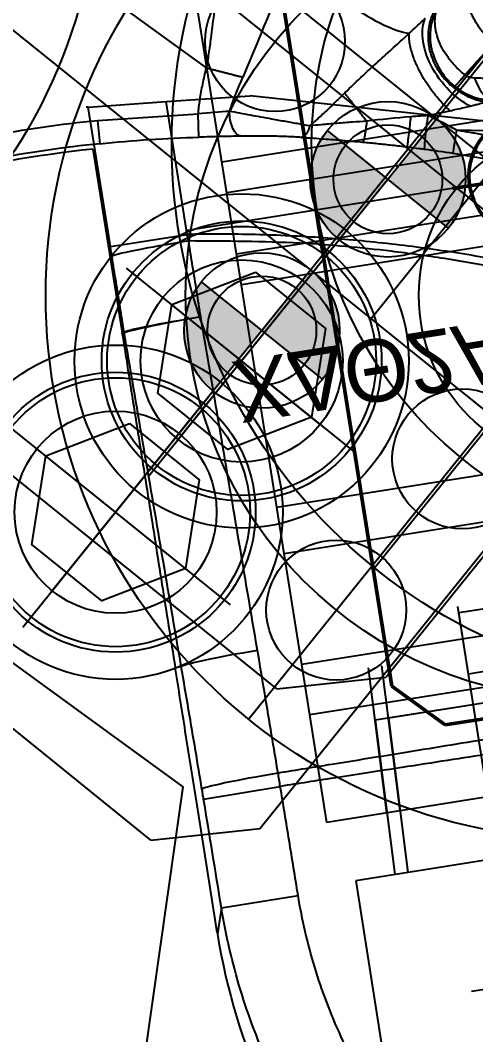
# Model space of a CAD drawing. Header units: millimetres. Extents: x 10462777 to 22643323, y 453826 to 1389191.
# Drawn here: x 11278638.1 to 11278667.4, y 585104.3 to 585169.5 of the extents above; entities that cross this region are included whole.
import ezdxf

# ---------------------------------------------------------------- set-up
doc = ezdxf.new("R2010")
doc.units = ezdxf.units.MM
doc.header["$LTSCALE"] = 200
doc.header["$MEASUREMENT"] = 0
for name, pattern in [('CENTER', [2, 1.25, -0.25, 0.25, -0.25]), ('HIDDEN', [3.75, 2.5, -1.25]), ('PHANTOM', [2.5, 1.25, -0.25, 0.25, -0.25, 0.25, -0.25])]:
    doc.linetypes.add(name, pattern=pattern)
doc.layers.get('0').update_dxf_attribs({"linetype": 'CONTINUOUS'})
for name, color, linetype in [('1', 1, 'CENTER'), ('CDQ2A50-25DC-A93L', 7, 'CONTINUOUS'), ('CENTER', 1, 'CONTINUOUS'), ('CL', 3, 'CONTINUOUS'), ('DR1433-A-002-023-000', 7, 'CONTINUOUS'), ('DR1438-001-008-000', 7, 'CONTINUOUS'), ('DR1501-002-005-002', 7, 'CONTINUOUS'), ('HIDDEN', 7, 'HIDDEN'), ('HL', 2, 'HIDDEN')]:
    doc.layers.add(name, color=color, linetype=linetype)
doc.layers.add('DR1431-08-005-000', color=7, linetype='CONTINUOUS', lineweight=50)
doc.layers.add('LAYOUT', color=8, linetype='CONTINUOUS', lineweight=25)
doc.styles.get("Standard").update_dxf_attribs({"font": 'SYMBOL'})

# ---------------------------------------------------------------- blocks, each defined once
blk = doc.blocks.new('A$C63343886')
at = {"layer": 'DR1438-001-008-000'}
for p, q in [((362.734, 584.645, 41.999), (379.234, 584.645)), ((379.234, 584.645), (442.734, 464.645, -10.028))]:
    blk.add_line(p, q, dxfattribs=at)
blk = doc.blocks.new('A$C321A0869')
at = {"layer": '1', "color": 155, "linetype": 'Continuous'}
for p, q in [((147.119, 209.698), (137.924, 203.377)), ((143.939, 207.708), (125.889, 197.357)), ((122.569, 197.167), (93.489, 197.167)), ((121.739, 193.881), (125.889, 197.357)), ((118.873, 190.314), (123.87, 194.47)), ((124.792, 193.276), (123.87, 194.47)), ((117.894, 190.659), (121.739, 193.881)), ((127.853, 187.767), (121.739, 193.881)), ((117.894, 190.659), (117.797, 190.578)), ((124.319, 184.234), (117.894, 190.659)), ((118.873, 190.314), (119.878, 189.19)), ((119.726, 188.649), (128.182, 180.193)), ((124.319, 184.234), (127.853, 187.767)), ((128.276, 180.288), (128.182, 180.193)), ((128.313, 180.251), (128.218, 180.156)), ((143.6, 164.775), (143.878, 165.053)), ((150.045, 159.007), (153.555, 162.563)), ((155.08, 154.021), (158.601, 157.567))]:
    blk.add_line(p, q, dxfattribs=at)
at = {"layer": '1', "color": 155, "linetype": 'Continuous', "extrusion": (0, 0, -1)}
blk.add_arc((-175.762, 126.747), 85.307, 38.60316, 48.17329, dxfattribs=at)
at = {"layer": '1', "color": 155, "linetype": 'Continuous'}
for radius, start, end in [(83.798, 131.82671, 141.39693), (83.498, 132.1526, 147.27649)]:
    blk.add_arc((175.762, 126.747), radius, start, end, dxfattribs=at)
for centre, major_axis, ratio, start_param, end_param in [((127.474, 207.162), (4.78, 0), 0.267644, 3.42552, 5.851881), ((128.305, 187.316), (-3.53, -3.541), 0.04176, 4.706479, 6.248248), ((131.81, 183.821), (-3.53, -3.541), 0.041912, 4.70705, 6.248248), ((131.81, 183.821), (-3.493, -3.577), 0.041854, 4.706613, 6.24825), ((131.81, 183.821), (3.536, -3.536), 0.999391, 4.712389, 4.72282), ((147.374, 168.623), (-3.493, -3.577), 0.042782, 4.710034, 6.248248), ((153.093, 163.018), (-3.506, -3.565), 0.043223, 4.71193, 6.248247)]:
    blk.add_ellipse(centre, major_axis=major_axis, ratio=ratio, start_param=start_param, end_param=end_param, dxfattribs=at)
for points, weights in [([(136.598, 209.331), (134.238, 209.426), (132.573, 210.845), (132.584, 212.751)], [1.17263865249, 0.942451718488, 0.942453782523, 1.17264484459]), ([(132.254, 209.119), (132.27, 205.978), (135.382, 204.399), (138.383, 205.954)], [1.33150470961, 0.881725118967, 0.8896351349, 1.35523475741]), ([(136.868, 204.146), (134.677, 204.355), (132.551, 205.4), (131.816, 206.628)], [1.18483538461, 0.938387907229, 0.938388205132, 1.18483627831]), ([(136.196, 205.587), (136.225, 205.772), (136.259, 206.108), (136.293, 206.568)], [1.0210565911, 0.99298106527, 0.992981136301, 1.02105680419]), ([(135.894, 203.058), (136.387, 202.086), (136.909, 201.188), (136.985, 201.181)], [1.29483767261, 0.901723694906, 0.901720775819, 1.29482891535]), ([(135.048, 202.34), (135.539, 201.454), (135.975, 200.672), (135.996, 200.64)], [1.29483087322, 0.937415909549, 0.904963834415, 1.19747464782]), ([(132.921, 200.445), (132.078, 200.69), (131.316, 200.911), (130.713, 201.086)], [1.02675374535, 0.991082118897, 0.991082084883, 1.02675364331]), ([(132.921, 200.445), (133.305, 199.783), (133.55, 199.27), (133.499, 199.207)], [1.24276720793, 0.993215411614, 0.936058109932, 1.07129530288]), ([(122.569, 197.167), (123.368, 197.485), (124.145, 197.796), (124.811, 198.061)], [1.12724103926, 1.04740467534, 1.00513782343, 1.00044048354]), ([(130.136, 198.056), (130.297, 197.611), (130.3, 197.268), (130.126, 197.132)], [1.1411313682, 1.00848832313, 0.969344216122, 1.02369904718])]:
    blk.add_rational_spline(points, weights, degree=3, dxfattribs=at)
for points, knots in [([(132.291, 209.393), (132.292, 208.454), (132.707, 207.5), (134.145, 206.084), (135.161, 205.637), (136.196, 205.587)], [0, 0, 0, 0, 0.5, 0.5, 1, 1, 1, 1]), ([(136.293, 206.568), (136.04, 206.587), (135.523, 206.628), (134.53, 206.873), (133.641, 207.3), (132.975, 207.864), (132.599, 208.343), (132.351, 208.86), (132.311, 209.215), (132.291, 209.393)], [0, 0, 0, 0, 0.12267, 0.249834, 0.498756, 0.623945, 0.749245, 0.874587, 1, 1, 1, 1]), ([(131.816, 206.628), (131.867, 206.879), (131.961, 207.35), (132.046, 207.804), (132.085, 208.016)], [0, 0, 0, 0, 0.533344, 1, 1, 1, 1]), ([(137.734, 205.142), (137.262, 205.071), (136.685, 205.065), (135.432, 205.266), (134.761, 205.477), (133.574, 206.081), (133.067, 206.469), (132.364, 207.263), (132.165, 207.664), (132.085, 208.016)], [0, 0, 0, 0, 0.25, 0.25, 0.5, 0.5, 0.75, 0.75, 1, 1, 1, 1]), ([(122.885, 206.804), (122.984, 206.2), (123.192, 204.918), (123.653, 202.859), (124.222, 200.548), (124.607, 198.922), (124.811, 198.061)], [0, 0, 0, 0, 0.207612, 0.440698, 0.703904, 1, 1, 1, 1]), ([(130.713, 201.086), (130.808, 201.622), (130.987, 202.64), (131.289, 204.096), (131.566, 205.411), (131.736, 206.236), (131.816, 206.628)], [0, 0, 0, 0, 0.289191, 0.549958, 0.786349, 1, 1, 1, 1]), ([(136.196, 205.587), (136.408, 205.586), (136.831, 205.585), (137.453, 205.708), (138.05, 205.914), (138.409, 206.129), (138.589, 206.236)], [0, 0, 0, 0, 0.250925, 0.501585, 0.751419, 1, 1, 1, 1]), ([(136.906, 206.764), (136.813, 206.708), (136.675, 206.626), (136.456, 206.571), (136.347, 206.569), (136.293, 206.568)], [0, 0, 0, 0, 0.518381, 0.762938, 1, 1, 1, 1]), ([(137.734, 205.142), (137.802, 205.222), (137.931, 205.376), (138.161, 205.654), (138.297, 205.838), (138.383, 205.954)], [0, 0, 0, 0, 0.285943, 0.547706, 1, 1, 1, 1]), ([(136.868, 204.146), (136.963, 204.253), (137.171, 204.489), (137.462, 204.823), (137.652, 205.045), (137.734, 205.142)], [0, 0, 0, 0, 0.311396, 0.692558, 1, 1, 1, 1]), ([(119.023, 204.537), (119.168, 204.101), (119.427, 203.325), (119.888, 202.293), (120.244, 201.556), (120.468, 201.113), (120.886, 200.302), (121.417, 199.333), (122.089, 198.1), (122.409, 197.477), (122.569, 197.167)], [0, 0, 0, 0, 0.181133, 0.321827, 0.422251, 0.482479, 0.502581, 0.752613, 0.876758, 1, 1, 1, 1]), ([(138.609, 202.033), (138.617, 202.037), (139.534, 202.504), (141.355, 203.39), (143.2, 204.206), (144.118, 204.593)], [0, 0, 0, 0, 0.004372, 0.508061, 1, 1, 1, 1]), ([(135.894, 203.058), (135.929, 203.097), (136.075, 203.259), (136.329, 203.542), (136.619, 203.866), (136.797, 204.066), (136.868, 204.146)], [0, 0, 0, 0, 0.106123, 0.442619, 0.774625, 1, 1, 1, 1]), ([(135.894, 203.058), (135.855, 203.025), (135.687, 202.885), (135.404, 202.646), (135.162, 202.439), (135.048, 202.34)], [0, 0, 0, 0, 0.139629, 0.594063, 1, 1, 1, 1]), ([(137.924, 203.377), (137.759, 203.356), (137.426, 203.314), (136.745, 203.217), (136.237, 203.122), (135.894, 203.058)], [0, 0, 0, 0, 0.240647, 0.48693, 1, 1, 1, 1]), ([(137.924, 203.377), (138.083, 203.065), (138.267, 202.703), (138.533, 202.182), (138.603, 202.044), (138.609, 202.033)], [0, 0, 0, 0, 0.5, 0.5, 1, 1, 1, 1]), ([(130.713, 201.086), (130.663, 200.777), (130.558, 200.16), (130.393, 199.272), (130.249, 198.571), (130.163, 198.177), (130.136, 198.056)], [0, 0, 0, 0, 0.302236, 0.605388, 0.877733, 1, 1, 1, 1]), ([(132.921, 200.445), (132.693, 200.256), (132.201, 199.845), (131.452, 199.207), (130.752, 198.599), (130.316, 198.216), (130.136, 198.056)], [0, 0, 0, 0, 0.239913, 0.518599, 0.799067, 1, 1, 1, 1]), ([(151.088, 200.255), (150.065, 199.844), (147.975, 199.005), (145.003, 197.655), (142.029, 196.191), (138.395, 194.24), (133.657, 191.425), (130.122, 188.883), (128.178, 187.484)], [0, 0, 0, 0, 0.125746, 0.256743, 0.372167, 0.503694, 0.727018, 1, 1, 1, 1]), ([(130.136, 198.056), (129.922, 197.951), (129.473, 197.73), (128.716, 197.363), (127.754, 196.899), (126.602, 196.344), (125.814, 195.968), (125.412, 195.777)], [0, 0, 0, 0, 0.143192, 0.299719, 0.469274, 0.72975, 1, 1, 1, 1]), ([(130.126, 197.132), (129.999, 197.051), (129.74, 196.885), (129.193, 196.523), (128.494, 196.045), (127.679, 195.466), (127.192, 195.102), (126.948, 194.92)], [0, 0, 0, 0, 0.120226, 0.245388, 0.494638, 0.746353, 1, 1, 1, 1]), ([(126.948, 194.92), (126.798, 194.825), (126.533, 194.836), (125.93, 195.172), (125.62, 195.482), (125.412, 195.777)], [0, 0, 0, 0, 0.5, 0.5, 1, 1, 1, 1]), ([(126.948, 194.92), (126.775, 194.789), (126.434, 194.532), (125.897, 194.124), (125.347, 193.703), (124.977, 193.418), (124.792, 193.276)], [0, 0, 0, 0, 0.256103, 0.505891, 0.753444, 1, 1, 1, 1]), ([(155.789, 152.586), (154.743, 153.632), (152.653, 155.722), (149.565, 158.81), (146.539, 161.836), (144.575, 163.8), (143.6, 164.775)], [0, 0, 0, 0, 0.253761, 0.507142, 0.755435, 1, 1, 1, 1])]:
    blk.add_open_spline(points, degree=3, knots=knots, dxfattribs=at)
for points, degree in [([(136.293, 206.568), (136.379, 207.611), (136.483, 208.543), (136.598, 209.331)], 3), ([(137.966, 207.449), (137.843, 207.376), (137.602, 207.228), (137.249, 206.999), (137.019, 206.843), (136.906, 206.764)], 3), ([(136.906, 206.764), (137.529, 206.322), (138.19, 206.12), (138.589, 206.236)], 3), ([(137.924, 203.377), (140.682, 204.782), (143.533, 205.983)], 2), ([(135.048, 202.34), (134.328, 201.721), (133.612, 201.086), (132.921, 200.445)], 3), ([(136.985, 201.181), (137.524, 201.472), (138.066, 201.757), (138.609, 202.033)], 3), ([(135.996, 200.64), (136.224, 200.764), (136.451, 200.889), (136.679, 201.014)], 3), ([(136.679, 201.014), (136.781, 201.069), (136.883, 201.125), (136.985, 201.181)], 3), ([(150.885, 200.762), (149.43, 200.179), (146.602, 198.966), (142.686, 197.079), (138.834, 195.013), (135.065, 192.771), (131.39, 190.36), (129.02, 188.649), (127.853, 187.767)], 3), ([(133.499, 199.207), (133.77, 199.368), (134.316, 199.688), (135.148, 200.165), (135.712, 200.482), (135.996, 200.64)], 3), ([(130.126, 197.132), (130.483, 197.36), (131.209, 197.818), (132.338, 198.513), (133.109, 198.976), (133.499, 199.207)], 3), ([(125.412, 195.777), (125.18, 196.516), (124.985, 197.283), (124.811, 198.061)], 3), ([(123.87, 194.47), (123.717, 194.728), (123.415, 195.272), (122.982, 196.172), (122.705, 196.826), (122.569, 197.167)], 3), ([(125.412, 195.777), (124.946, 195.377), (124.408, 194.924), (123.87, 194.47)], 3), ([(119.878, 189.19), (121.466, 190.611), (123.105, 191.974), (124.792, 193.276)], 3), ([(128.178, 187.484), (128.124, 187.532), (128.015, 187.626), (127.907, 187.72), (127.853, 187.767)], 3), ([(131.68, 183.988), (131.29, 184.378), (130.51, 185.156), (129.343, 186.321), (128.566, 187.097), (128.178, 187.484)], 3), ([(124.771, 183.783), (124.696, 183.858), (124.545, 184.008), (124.395, 184.159), (124.319, 184.234)], 3), ([(147.229, 168.781), (145.462, 170.51), (141.952, 173.944), (136.771, 179.011), (133.367, 182.339), (131.68, 183.988)], 3), ([(128.276, 180.288), (127.886, 180.677), (127.106, 181.455), (125.937, 182.62), (125.16, 183.395), (124.771, 183.783)], 3), ([(128.218, 180.156), (128.214, 180.161), (128.206, 180.169), (128.194, 180.181), (128.186, 180.189), (128.182, 180.193)], 3), ([(128.218, 180.156), (143.6, 164.775)], 1), ([(143.878, 165.053), (142.108, 166.782), (138.595, 170.212), (133.408, 175.277), (130.003, 178.602), (128.313, 180.251)], 3), ([(169.965, 180.37), (169.528, 179.925), (168.616, 178.994), (167.125, 177.481), (165.51, 175.844), (163.769, 174.082), (161.898, 172.191), (159.889, 170.163), (157.735, 167.993), (155.433, 165.676), (153.789, 164.024), (152.941, 163.171)], 3), ([(170.708, 179.543), (170.264, 179.107), (169.336, 178.194), (167.825, 176.706), (166.192, 175.095), (164.434, 173.359), (162.547, 171.492), (160.526, 169.489), (158.361, 167.341), (156.051, 165.047), (154.404, 163.408), (153.555, 162.563)], 3), ([(152.941, 163.171), (152.361, 163.743), (151.166, 164.92), (149.261, 166.791), (147.919, 168.107), (147.229, 168.781)], 3), ([(149.584, 159.461), (149.006, 160.03), (147.81, 161.205), (145.908, 163.069), (144.565, 164.382), (143.878, 165.053)], 3), ([(153.555, 162.563), (153.453, 162.664), (153.248, 162.867), (153.043, 163.07), (152.941, 163.171)], 3), ([(158.601, 157.567), (157.751, 158.411), (156.06, 160.088), (154.387, 161.742), (153.555, 162.563)], 3), ([(150.045, 159.007), (149.968, 159.083), (149.814, 159.234), (149.661, 159.385), (149.584, 159.461)], 3), ([(155.08, 154.021), (153.387, 155.703), (151.705, 157.368), (150.045, 159.007)], 3), ([(174.912, 148.368), (174.148, 148.558), (172.634, 148.99), (170.407, 149.791), (168.238, 150.74), (166.136, 151.834), (164.11, 153.068), (162.17, 154.435), (160.324, 155.932), (159.164, 157.008), (158.601, 157.567)], 3), ([(173.707, 143.535), (172.835, 143.751), (171.104, 144.244), (168.562, 145.156), (166.084, 146.237), (163.683, 147.484), (161.37, 148.89), (159.154, 150.45), (157.048, 152.155), (155.722, 153.385), (155.08, 154.021)], 3), ([(155.08, 154.021), (155.162, 153.865), (155.331, 153.543), (155.595, 153.04), (155.783, 152.68), (155.879, 152.496)], 3), ([(155.789, 152.586), (155.799, 152.576), (155.819, 152.556), (155.849, 152.526), (155.869, 152.506), (155.879, 152.496)], 3), ([(155.879, 152.496), (161.018, 147.373), (167.512, 143.691), (174.556, 141.931)], 3)]:
    blk.add_open_spline(points, degree=degree, dxfattribs=at)
blk = doc.blocks.new('A$C3D036A4C')
at = {"layer": 'DR1501-002-005-002'}
h = blk.add_hatch(color=256, dxfattribs=at)
h.dxf.hatch_style = 1
h.paths.add_polyline_path([(20, 65), (20, 63.5, -0.414214), (23.5, 60), (25, 60, 0.414214)])
h.paths.add_polyline_path([(20, 63.5), (20, 60), (23.5, 60, 0.414214)], flags=17)
h.paths.add_polyline_path([(20, 60), (16.5, 60, 0.414214), (20, 56.5)], flags=17)
h.paths.add_polyline_path([(16.5, 60), (15, 60, 0.414214), (20, 55), (20, 56.5, -0.414214)])
at = {"layer": 'CL'}
for p, q in [((20, 8.5), (20, 81.5)), ((13.5, 75), (26.5, 75)), ((15, 60), (25, 60)), ((0, 45), (100, 45))]:
    blk.add_line(p, q, dxfattribs=at)
at = {"layer": 'DR1501-002-005-002'}
for p, q in [((5, 90), (0, 85)), ((5, 90), (95, 90)), ((0, 5), (0, 85))]:
    blk.add_line(p, q, dxfattribs=at)
for centre, radius in [((20, 75), 6.5), ((20, 60), 3.5)]:
    blk.add_circle(centre, radius, dxfattribs=at)
at = {"layer": 'HL'}
blk.add_circle((20, 60), 5, dxfattribs=at)
blk = doc.blocks.new('A$C148D47CC')
at = {"layer": 'CL'}
blk.add_line((0, 10), (175, 10), dxfattribs=at)
at = {"layer": 'DR1501-002-005-002'}
for p, q in [((0, 20), (175, 20)), ((20, 0), (20, 20))]:
    blk.add_line(p, q, dxfattribs=at)
blk = doc.blocks.new('A$C4F800965')
at = {"layer": 'CL'}
for p, q in [((35, 70), (35, 0)), ((0, 35), (70, 35))]:
    blk.add_line(p, q, dxfattribs=at)
blk.add_circle((35, 35), 26, dxfattribs=at)
at = {"layer": 'DR1501-002-005-002'}
for centre, radius in [((35, 35), 35), ((35, 61), 4.5), ((61, 35), 4.5)]:
    blk.add_circle(centre, radius, dxfattribs=at)
at = {"layer": 'HL'}
blk.add_circle((35, 35), 11, dxfattribs=at)
blk = doc.blocks.new('A$C59BF75ED')
at = {"layer": 'CENTER'}
for p, q in [((50, 84.5), (50, 65.5)), ((40.5, 75), (59.5, 75))]:
    blk.add_line(p, q, dxfattribs=at)
at = {"layer": 'CL'}
blk.add_line((30, 45), (230, 45), dxfattribs=at)
at = {"layer": 'DR1501-002-005-002'}
blk.add_lwpolyline([(52.887, 70), (47.113, 70), (44.226, 75), (47.113, 80), (52.887, 80), (55.773, 75), (52.887, 70)], dxfattribs=at)
for radius in [10.75, 9, 8.65]:
    blk.add_circle((50, 75), radius, dxfattribs=at)
for name, p in [('A$C3D036A4C', (30, 0)), ('A$C4F800965', (0, 10)), ('A$C148D47CC', (25, 35))]:
    blk.add_blockref(name, p, dxfattribs=at)
blk = doc.blocks.new('A$C01323151')
at = {"layer": 'DR1501-002-005-002', "rotation": 90.00000000000004}
blk.add_blockref('A$C59BF75ED', (444.4, 152.367), dxfattribs=at)
blk = doc.blocks.new('A$C6B1410A9')
at = {"layer": 'DR1501-002-005-002', "rotation": 90.00000000000004}
blk.add_blockref('A$C59BF75ED', (414.4, 149.992), dxfattribs=at)
blk = doc.blocks.new('CDQ2A50-25-S')
at = {"layer": 'CDQ2A50-25DC-A93L', "ltscale": 10}
for p, q in [((32, 65.5), (-32, 65.5)), ((-4, 0), (-4, 65.5)), ((-2, 0), (-2, 65.5)), ((2, 0), (2, 65.5)), ((4, 0), (4, 65.5)), ((18.5, 0), (18.5, 65.5)), ((21.5, 0), (21.5, 65.5)), ((28.723, 0), (28.723, 65.5)), ((32, 0), (32, 65.5)), ((39, 65.5), (32, 65.5)), ((39, 0), (39, 65.5)), ((43, 64.25), (56.9, 64.25)), ((43, 45.75), (43, 64.25)), ((33, 61.391), (43, 61.703)), ((33, 48.609), (33, 61.391)), ((31, 55), (27, 55)), ((27, 55), (27, 28)), ((31, 50), (31, 55))]:
    blk.add_line(p, q, dxfattribs=at)
at = {"layer": 'CENTER', "ltscale": 10}
for p, q in [((0, -11), (0, 68.5)), ((51.2, 19.8), (51.2, 58)), ((42, 55), (26.6, 55))]:
    blk.add_line(p, q, dxfattribs=at)
at = {"layer": 'HIDDEN', "ltscale": 10}
for p, q in [((39, 61.578), (29.6, 61.285)), ((39, 60.722), (29.6, 60.429)), ((33, 60.534), (43, 60.846)), ((33, 49.466), (33, 60.534))]:
    blk.add_line(p, q, dxfattribs=at)
at = {"layer": 'CDQ2A50-25DC-A93L', "color": 4, "ltscale": 10}
blk.add_text('CDQ2A50-25DC-A93L', height=4, rotation=270, dxfattribs=at).set_placement((8.786, 67.025))
blk = doc.blocks.new('A$C7C8F32CC')
at = {"layer": 'DR1431-08-005-000', "ltscale": 0.5}
blk.add_line((71.5, 162, 41.999), (9.5, 162, 41.999), dxfattribs=at)
at = {"layer": 'DR1431-08-005-000', "ltscale": 10}
for p, q in [((71.5, 162, 41.999), (74.5, 159, 41.999)), ((74.5, 159, 41.999), (74.5, 102, 41.999))]:
    blk.add_line(p, q, dxfattribs=at)
at = {"layer": 'DR1431-08-005-000', "color": 1, "linetype": 'CENTER', "ltscale": 0.5}
blk.add_line((40.5, 153.125, 41.999), (40.5, 142.875, 41.999), dxfattribs=at)
at = {"layer": 'DR1431-08-005-000', "ltscale": 10}
blk.add_circle((40.5, 148, 41.999), 4, dxfattribs=at)
at = {"layer": 'DR1433-A-002-023-000'}
blk.add_blockref('CDQ2A50-25-S', (40.5, 102, 41.999), dxfattribs=at)
blk = doc.blocks.new('A$C5CB33DE0')
at = {"layer": 'DR1433-A-002-023-000', "ltscale": 0.5, "xscale": -1, "rotation": 180}
blk.add_blockref('A$C7C8F32CC', (0, 170.5), dxfattribs=at)
blk = doc.blocks.new('A$C256B494F')
at = {"layer": 'DR1501-002-005-002'}
for name, p, rotation in [('A$C59BF75ED', (468.432, 219.009, -10.028), 90.00000000000004), ('A$C5CB33DE0', (186.894, 170.537, -52.027), 314.9999999999999)]:
    blk.add_blockref(name, p, dxfattribs=dict(at, rotation=rotation))
blk = doc.blocks.new('A$C1F8A417F')
at = {"ltscale": 10}
blk.add_blockref('A$C63343886', (1434.042, 317.244), dxfattribs=at)
for name, p in [('A$C256B494F', (1576.882, 789.024, 10.028)), ('A$C6B1410A9', (1650.716, 788.607)), ('A$C01323151', (1633.375, 786.022))]:
    blk.add_blockref(name, p, dxfattribs=at)
at = {"layer": 'DR1501-002-005-002'}
blk.add_blockref('A$C321A0869', (1664.775, 743.024), dxfattribs=at)
blk = doc.blocks.new('A$C7DA30AB0')
at = {"layer": 'LAYOUT', "color": 6, "linetype": 'PHANTOM'}
blk.add_circle((3030.448, 3025.987, 0), 2693.021, dxfattribs=at)

msp = doc.modelspace()

# ---------------------------------------------------------------- block references
at = {"ltscale": 10, "rotation": 324.019764306913}
msp.add_blockref('A$C1F8A417F', (11276651.31599, 585455.73383, 0), dxfattribs=at)

# ---------------------------------------------------------------- next in the draw order: block references
at = {"ltscale": 10, "rotation": 51.1429793073033}
msp.add_blockref('A$C1F8A417F', (11278165.47006, 582967.95012, 0), dxfattribs=at)

# ---------------------------------------------------------------- next in the draw order: block references
at = {"ltscale": 10}
msp.add_blockref('A$C7DA30AB0', (11276684.40366, 580408.4363, 0), dxfattribs=at)

doc.saveas('drawing.dxf')
